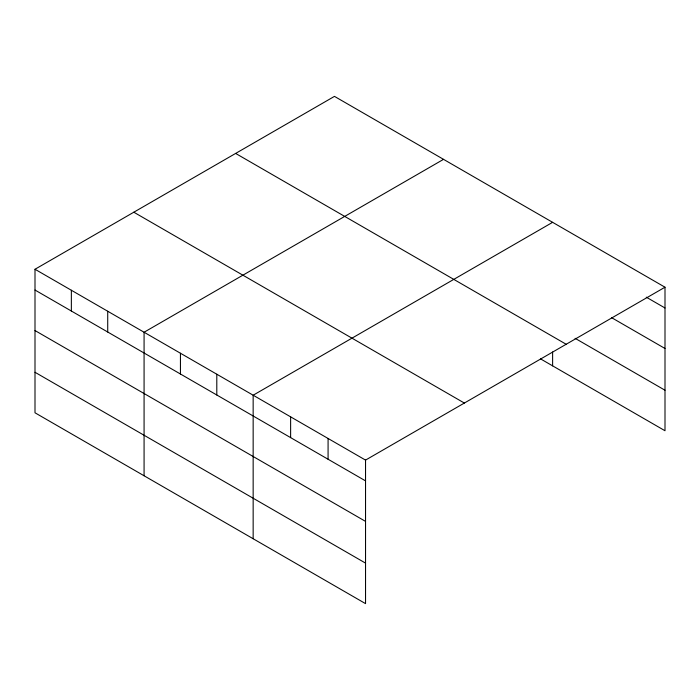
<?xml version="1.0" encoding="UTF-8"?>
<svg xmlns="http://www.w3.org/2000/svg" width="700" height="700" viewBox="0 0 700 700"><rect width="100%" height="100%" fill="white"/><g stroke="black" fill="none" stroke-linecap="round" stroke-linejoin="round"><path stroke-width="1.05" d="M35 269.264L365.54 460.101L365.54 603.628L35 412.79L35 269.264L334.46 96.373L665 287.21L665 430.736L540.496 358.855M443.537 159.346L144.077 332.238L144.077 475.764M552.615 222.329L253.155 395.22L253.155 538.738M365.54 460.101L665 287.21M646.266 297.168L665 307.983M611.616 317.669L665 348.495M575.094 338.319L665 390.224M235.638 153.431L566.178 344.269M133.822 212.214L464.363 403.051M35 290.036L365.54 480.874M35 330.549L365.54 521.386M35 372.277L365.54 563.115M552.615 351.995L552.615 365.855M328.081 438.471L328.081 459.244M290.623 416.841L290.623 437.614M216.799 374.229L216.799 395.001M180.442 353.229L180.442 374.01M107.721 311.246L107.721 332.019M71.356 290.255L71.356 311.027"/></g></svg>
